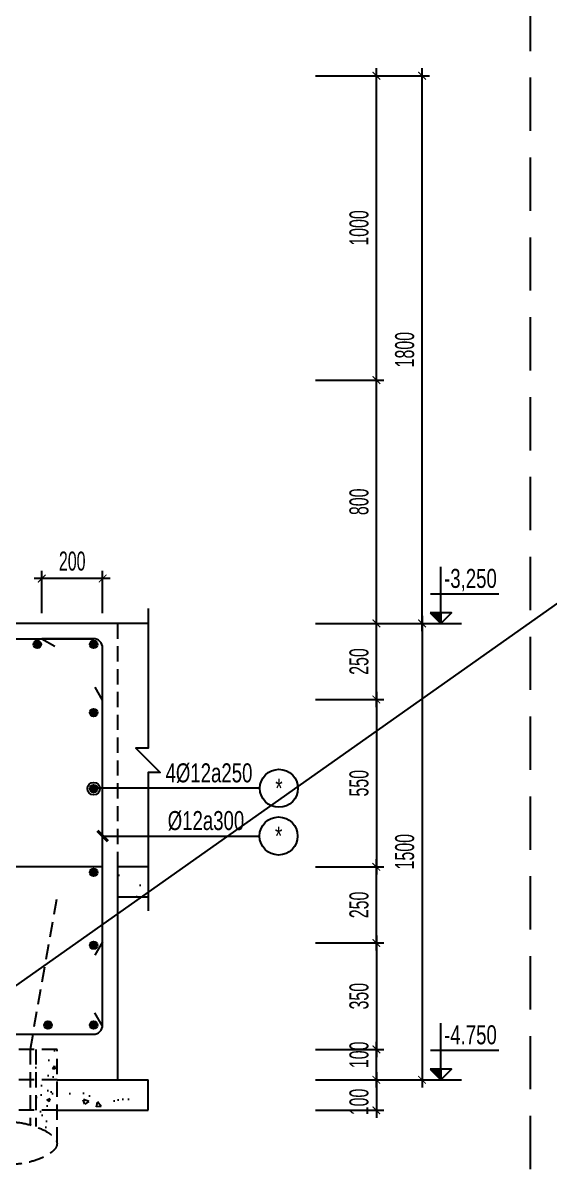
# Model space of a CAD drawing. Header units: metres. Extents: x 71 to 322128, y -14 to 304634.
# Drawn here: x 286263 to 287993, y 294111 to 297901 of the extents above; entities that cross this region are included whole.
import ezdxf
from ezdxf.enums import TextEntityAlignment as Align

# ---------------------------------------------------------------- set-up
doc = ezdxf.new("R2010")
doc.units = ezdxf.units.M
doc.header["$LTSCALE"] = 1000
doc.header["$MEASUREMENT"] = 0
doc.header["$PDMODE"] = 3
doc.linetypes.add('HIDDEN', pattern=[0.375, 0.25, -0.125])
doc.layers.get('0').update_dxf_attribs({"linetype": 'CONTINUOUS'})
doc.layers.get('Defpoints').update_dxf_attribs({"linetype": 'CONTINUOUS'})
for name, color, linetype in [('CDC.02.DIM', 1, 'CONTINUOUS'), ('CDC.03.BORDER', 3, 'CONTINUOUS'), ('CDC.04.HIDDEN', 8, 'HIDDEN'), ('CDC.05.STEEL', 4, 'CONTINUOUS'), ('CDC.06.TEXT', 2, 'CONTINUOUS'), ('CDC.10.HATCH', 9, 'CONTINUOUS'), ('CDC.11.NOTE', 8, 'CONTINUOUS'), ('CDC.14.STEELNUM', 9, 'CONTINUOUS')]:
    doc.layers.add(name, color=color, linetype=linetype)
doc.layers.add('KCS_Plotter', color=11, linetype='CONTINUOUS', plot=False)
doc.styles.add('ARIAL', font='arial.ttf', dxfattribs={"width": 0.6})
doc.dimstyles.new('25', dxfattribs={"dimscale": 25, "dimtxt": 2.5, "dimasz": 1, "dimexe": 1, "dimexo": 0, "dimgap": 1, "dimtad": 1, "dimdec": 0, "dimdsep": 46, "dimtxsty": 'ARIAL', "dimblk": 'ARCHTICK', "dimcen": 1, "dimdle": 1, "dimclrd": 1, "dimclre": 1, "dimclrt": 2, "dimadec": 0, "dimazin": 0, "dimtfac": 0.00072, "dimtdec": 0, "dimtix": 1, "dimtmove": 2, "dimatfit": 3, "dimldrblk": 'ARCHTICK', "dimfxl": 1, "dimtolj": 1, "dimarcsym": 0})
pattern_1 = [(50, (4324.85, -46742.48), (107.589027, -9.41282), [11.25, -123.75]), (355, (4324.85, -46742.48), (-20.8127, 112.82882), [9, -99]), (100.4514, (4333.82, -46743.27), (86.776407, 103.415931), [9.561028, -105.171317]), (46.1842, (4324.85, -46712.48), (160.086157, -24.827852), [16.875, -185.625]), (96.6356, (4338.19, -46714.55), (140.199406, 146.11768), [14.341543, -157.75695]), (351.1842, (4324.85, -46712.48), (140.19929, 146.11779), [13.5, -148.5]), (21, (4339.85, -46719.98), (89.536058, -60.392834), [11.25, -123.75]), (326, (4339.85, -46719.98), (36.4973, 108.772507), [9, -99]), (71.4514, (4347.31, -46725.02), (126.033394, 48.379575), [9.561028, -105.171317]), (37.5, (4324.85, -46742.484), (1.8239783, 49.934078), [0, -97.8, 0, -100.5, 0, -99.375]), (7.5, (4324.85, -46742.484), (39.4604306, 59.161757), [0, -57.3, 0, -95.55, 0, -37.875]), (327.5, (4291.4, -46742.484), (80.0733654, -3.3832308), [0, -37.5, 0, -117, 0, -155.25]), (317.5, (4276.4, -46742.484), (87.477925, 15.015747), [0, -48.75, 0, -77.7, 0, -110.25])]

# ---------------------------------------------------------------- blocks, each defined once
blk = doc.blocks.new('_ArchTick')
at = {"color": 0, "linetype": 'ByBlock', "const_width": 0.15}
blk.add_lwpolyline([(-0.5, -0.5), (0.5, 0.5)], dxfattribs=at)
blk = doc.blocks.new('*D53')
at = {"layer": 'CDC.02.DIM', "color": 1, "lineweight": -2, "transparency": 16777216}
for p, q in [((287423.1, 294852.2), (287423.1, 295152.2)), ((287223.1, 295127.2), (287448.1, 295127.2)), ((287223.1, 294877.2), (287448.1, 294877.2))]:
    blk.add_line(p, q, dxfattribs=at)
at = {"layer": 'Defpoints', "color": 0, "transparency": 16777216}
for p in [(287223.1, 295127.2), (287423.1, 295127.2), (287223.1, 294877.2)]:
    blk.add_point(p, dxfattribs=at)
at = {"layer": 'CDC.02.DIM', "color": 1, "lineweight": -2, "transparency": 16777216, "xscale": 25, "yscale": 25, "zscale": 25}
for p, rotation in [((287423.1, 295127.2), 90), ((287423.1, 294877.2), 270)]:
    blk.add_blockref('_ArchTick', p, dxfattribs=dict(at, rotation=rotation))
at = {"layer": 'CDC.02.DIM', "color": 2, "transparency": 16777216, "insert": (287366.2, 295002.2), "char_height": 62.5, "attachment_point": 5, "rotation": 90, "style": 'ARIAL'}
blk.add_mtext('\\A1;250', dxfattribs=at)
blk = doc.blocks.new('*D54')
at = {"layer": 'CDC.02.DIM', "color": 1, "lineweight": -2, "transparency": 16777216}
for p, q in [((287423.1, 295652.2), (287423.1, 295952.2)), ((287223.1, 295927.2), (287448.1, 295927.2)), ((287223.1, 295677.2), (287448.1, 295677.2))]:
    blk.add_line(p, q, dxfattribs=at)
at = {"layer": 'Defpoints', "color": 0, "transparency": 16777216}
for p in [(287223.1, 295927.2), (287423.1, 295927.2), (287223.1, 295677.2)]:
    blk.add_point(p, dxfattribs=at)
at = {"layer": 'CDC.02.DIM', "color": 1, "lineweight": -2, "transparency": 16777216, "xscale": 25, "yscale": 25, "zscale": 25}
for p, rotation in [((287423.1, 295927.2), 90), ((287423.1, 295677.2), 270)]:
    blk.add_blockref('_ArchTick', p, dxfattribs=dict(at, rotation=rotation))
at = {"layer": 'CDC.02.DIM', "color": 2, "transparency": 16777216, "insert": (287366.2, 295802.2), "char_height": 62.5, "attachment_point": 5, "rotation": 90, "style": 'ARIAL'}
blk.add_mtext('\\A1;250', dxfattribs=at)
blk = doc.blocks.new('*D55')
at = {"layer": 'CDC.02.DIM', "color": 1, "lineweight": -2, "transparency": 16777216}
for p, q in [((287573.1, 295952.2), (287573.1, 294402.2)), ((287223.1, 295927.2), (287598.1, 295927.2)), ((287223.1, 294427.2), (287598.1, 294427.2))]:
    blk.add_line(p, q, dxfattribs=at)
at = {"layer": 'Defpoints', "color": 0, "transparency": 16777216}
for p in [(287223.1, 295927.2), (287223.1, 294427.2), (287573.1, 294427.2)]:
    blk.add_point(p, dxfattribs=at)
at = {"layer": 'CDC.02.DIM', "color": 1, "lineweight": -2, "transparency": 16777216, "xscale": 25, "yscale": 25, "zscale": 25}
for p, rotation in [((287573.1, 295927.2), 90), ((287573.1, 294427.2), 270)]:
    blk.add_blockref('_ArchTick', p, dxfattribs=dict(at, rotation=rotation))
at = {"layer": 'CDC.02.DIM', "color": 2, "transparency": 16777216, "insert": (287516.2, 295177.2), "char_height": 62.5, "attachment_point": 5, "rotation": 90, "style": 'ARIAL'}
blk.add_mtext('\\A1;1500', dxfattribs=at)
blk = doc.blocks.new('*D56')
at = {"layer": 'CDC.02.DIM', "color": 1, "lineweight": -2, "transparency": 16777216}
for p, q in [((287223.1, 295677.2), (287448.1, 295677.2)), ((287423.1, 295702.2), (287423.1, 295102.2)), ((287223.1, 295127.2), (287448.1, 295127.2))]:
    blk.add_line(p, q, dxfattribs=at)
at = {"layer": 'Defpoints', "color": 0, "transparency": 16777216}
for p in [(287223.1, 295677.2), (287223.1, 295127.2), (287423.1, 295127.2)]:
    blk.add_point(p, dxfattribs=at)
at = {"layer": 'CDC.02.DIM', "color": 1, "lineweight": -2, "transparency": 16777216, "xscale": 25, "yscale": 25, "zscale": 25}
for p, rotation in [((287423.1, 295677.2), 90), ((287423.1, 295127.2), 270)]:
    blk.add_blockref('_ArchTick', p, dxfattribs=dict(at, rotation=rotation))
at = {"layer": 'CDC.02.DIM', "color": 2, "transparency": 16777216, "insert": (287366.2, 295402.2), "char_height": 62.5, "attachment_point": 5, "rotation": 90, "style": 'ARIAL'}
blk.add_mtext('\\A1;550', dxfattribs=at)
blk = doc.blocks.new('*D57')
at = {"layer": 'CDC.02.DIM', "color": 1, "lineweight": -2, "transparency": 16777216}
for p, q in [((287223.1, 294877.2), (287448.1, 294877.2)), ((287423.1, 294902.2), (287423.1, 294502.2)), ((287223.1, 294527.2), (287448.1, 294527.2))]:
    blk.add_line(p, q, dxfattribs=at)
at = {"layer": 'Defpoints', "color": 0, "transparency": 16777216}
for p in [(287223.1, 294877.2), (287223.1, 294527.2), (287423.1, 294527.2)]:
    blk.add_point(p, dxfattribs=at)
at = {"layer": 'CDC.02.DIM', "color": 1, "lineweight": -2, "transparency": 16777216, "xscale": 25, "yscale": 25, "zscale": 25}
for p, rotation in [((287423.1, 294877.2), 90), ((287423.1, 294527.2), 270)]:
    blk.add_blockref('_ArchTick', p, dxfattribs=dict(at, rotation=rotation))
at = {"layer": 'CDC.02.DIM', "color": 2, "transparency": 16777216, "insert": (287366.2, 294702.2), "char_height": 62.5, "attachment_point": 5, "rotation": 90, "style": 'ARIAL'}
blk.add_mtext('\\A1;350', dxfattribs=at)
blk = doc.blocks.new('*D58')
at = {"layer": 'CDC.02.DIM', "color": 1, "lineweight": -2, "transparency": 16777216}
for p, q in [((286324, 295961.1), (286324, 296100)), ((286524, 295961.1), (286524, 296100)), ((286549, 296075), (286299, 296075))]:
    blk.add_line(p, q, dxfattribs=at)
at = {"layer": 'Defpoints', "color": 0, "transparency": 16777216}
for p in [(286324, 296075), (286324, 295961.1), (286524, 295961.1)]:
    blk.add_point(p, dxfattribs=at)
at = {"layer": 'CDC.02.DIM', "color": 1, "lineweight": -2, "transparency": 16777216, "xscale": 25, "yscale": 25, "zscale": 25, "rotation": 180}
blk.add_blockref('_ArchTick', (286324, 296075), dxfattribs=at)
at = {"layer": 'CDC.02.DIM', "color": 1, "lineweight": -2, "transparency": 16777216, "xscale": 25, "yscale": 25, "zscale": 25}
blk.add_blockref('_ArchTick', (286524, 296075), dxfattribs=at)
at = {"layer": 'CDC.02.DIM', "color": 2, "transparency": 16777216, "insert": (286424, 296131.9), "char_height": 62.5, "attachment_point": 5, "style": 'ARIAL'}
blk.add_mtext('\\A1;200', dxfattribs=at)
blk = doc.blocks.new('*D60')
at = {"layer": 'CDC.02.DIM', "color": 1, "lineweight": -2, "transparency": 16777216}
for p, q in [((287223.1, 294427.2), (287448.1, 294427.2)), ((287423.1, 294452.2), (287423.1, 294302.2)), ((287223.1, 294327.2), (287448.1, 294327.2))]:
    blk.add_line(p, q, dxfattribs=at)
at = {"layer": 'Defpoints', "color": 0, "transparency": 16777216}
for p in [(287223.1, 294427.2), (287223.1, 294327.2), (287423.1, 294327.2)]:
    blk.add_point(p, dxfattribs=at)
at = {"layer": 'CDC.02.DIM', "color": 1, "lineweight": -2, "transparency": 16777216, "xscale": 25, "yscale": 25, "zscale": 25}
for p, rotation in [((287423.1, 294427.2), 90), ((287423.1, 294327.2), 270)]:
    blk.add_blockref('_ArchTick', p, dxfattribs=dict(at, rotation=rotation))
at = {"layer": 'CDC.02.DIM', "color": 2, "transparency": 16777216, "insert": (287366.2, 294354.5), "char_height": 62.5, "attachment_point": 5, "rotation": 90, "style": 'ARIAL'}
blk.add_mtext('\\A1;100', dxfattribs=at)
blk = doc.blocks.new('*D61')
at = {"layer": 'CDC.02.DIM', "color": 1, "lineweight": -2, "transparency": 16777216}
for p, q in [((287423.1, 294402.2), (287423.1, 294552.2)), ((287223.1, 294527.2), (287448.1, 294527.2)), ((287223.1, 294427.2), (287448.1, 294427.2))]:
    blk.add_line(p, q, dxfattribs=at)
at = {"layer": 'Defpoints', "color": 0, "transparency": 16777216}
for p in [(287223.1, 294527.2), (287423.1, 294527.2), (287223.1, 294427.2)]:
    blk.add_point(p, dxfattribs=at)
at = {"layer": 'CDC.02.DIM', "color": 1, "lineweight": -2, "transparency": 16777216, "xscale": 25, "yscale": 25, "zscale": 25}
for p, rotation in [((287423.1, 294527.2), 90), ((287423.1, 294427.2), 270)]:
    blk.add_blockref('_ArchTick', p, dxfattribs=dict(at, rotation=rotation))
at = {"layer": 'CDC.02.DIM', "color": 2, "transparency": 16777216, "insert": (287366.2, 294509.4), "char_height": 62.5, "attachment_point": 5, "rotation": 90, "style": 'ARIAL'}
blk.add_mtext('\\A1;100', dxfattribs=at)
blk = doc.blocks.new('*D337')
at = {"layer": 'CDC.02.DIM', "color": 1, "lineweight": -2, "transparency": 16777216}
for p, q in [((287423.1, 295902.2), (287423.1, 296752.2)), ((287223.1, 296727.2), (287448.1, 296727.2)), ((287223.1, 295927.2), (287448.1, 295927.2))]:
    blk.add_line(p, q, dxfattribs=at)
at = {"layer": 'Defpoints', "color": 0, "transparency": 16777216}
for p in [(287223.1, 296727.2), (287423.1, 296727.2), (287223.1, 295927.2)]:
    blk.add_point(p, dxfattribs=at)
at = {"layer": 'CDC.02.DIM', "color": 1, "lineweight": -2, "transparency": 16777216, "xscale": 25, "yscale": 25, "zscale": 25}
for p, rotation in [((287423.1, 296727.2), 90), ((287423.1, 295927.2), 270)]:
    blk.add_blockref('_ArchTick', p, dxfattribs=dict(at, rotation=rotation))
at = {"layer": 'CDC.02.DIM', "color": 2, "transparency": 16777216, "insert": (287366.2, 296327.2), "char_height": 62.5, "attachment_point": 5, "rotation": 90, "style": 'ARIAL'}
blk.add_mtext('\\A1;800', dxfattribs=at)
blk = doc.blocks.new('*D338')
at = {"layer": 'CDC.02.DIM', "color": 1, "lineweight": -2, "transparency": 16777216}
for p, q in [((287223.1, 297727.2), (287448.1, 297727.2)), ((287423.1, 296702.2), (287423.1, 297752.2)), ((287223.1, 296727.2), (287448.1, 296727.2))]:
    blk.add_line(p, q, dxfattribs=at)
at = {"layer": 'Defpoints', "color": 0, "transparency": 16777216}
for p in [(287223.1, 297727.2), (287423.1, 297727.2), (287223.1, 296727.2)]:
    blk.add_point(p, dxfattribs=at)
at = {"layer": 'CDC.02.DIM', "color": 1, "lineweight": -2, "transparency": 16777216, "xscale": 25, "yscale": 25, "zscale": 25}
for p, rotation in [((287423.1, 297727.2), 90), ((287423.1, 296727.2), 270)]:
    blk.add_blockref('_ArchTick', p, dxfattribs=dict(at, rotation=rotation))
at = {"layer": 'CDC.02.DIM', "color": 2, "transparency": 16777216, "insert": (287366.2, 297227.2), "char_height": 62.5, "attachment_point": 5, "rotation": 90, "style": 'ARIAL'}
blk.add_mtext('\\A1;1000', dxfattribs=at)
blk = doc.blocks.new('*D339')
at = {"layer": 'CDC.02.DIM', "color": 1, "lineweight": -2, "transparency": 16777216}
for p, q in [((287223.1, 297727.2), (287598.1, 297727.2)), ((287573.1, 295902.2), (287573.1, 297752.2)), ((287223.1, 295927.2), (287598.1, 295927.2))]:
    blk.add_line(p, q, dxfattribs=at)
at = {"layer": 'Defpoints', "color": 0, "transparency": 16777216}
for p in [(287223.1, 297727.2), (287573.1, 297727.2), (287223.1, 295927.2)]:
    blk.add_point(p, dxfattribs=at)
at = {"layer": 'CDC.02.DIM', "color": 1, "lineweight": -2, "transparency": 16777216, "xscale": 25, "yscale": 25, "zscale": 25}
for p, rotation in [((287573.1, 297727.2), 90), ((287573.1, 295927.2), 270)]:
    blk.add_blockref('_ArchTick', p, dxfattribs=dict(at, rotation=rotation))
at = {"layer": 'CDC.02.DIM', "color": 2, "transparency": 16777216, "insert": (287516.2, 296827.2), "char_height": 62.5, "attachment_point": 5, "rotation": 90, "style": 'ARIAL'}
blk.add_mtext('\\A1;1800', dxfattribs=at)

msp = doc.modelspace()

# ---------------------------------------------------------------- hatches: boundary and pattern name
at = {"layer": 'CDC.04.HIDDEN', "ltscale": 0.2}
h = msp.add_hatch(dxfattribs=at)
h.set_pattern_fill('AR-CONC', color=256, scale=15, style=0)
h.set_pattern_definition(pattern_1)
h.paths.add_polyline_path([(286304, 294427.2), (286374, 294427.2), (286374, 294527.2), (286304, 294527.2)])
h = msp.add_hatch(dxfattribs=at)
h.set_pattern_fill('AR-CONC', color=256, scale=15, style=0)
h.set_pattern_definition(pattern_1)
edge = h.paths.add_edge_path()
edge.add_spline(control_points=[(286304, 294273.5), (286342.6, 294259.9), (286373.1, 294239.1), (286374, 294218.4)], knot_values=[562.153617, 562.153617, 562.153617, 562.153617, 661.391069, 661.391069, 661.391069, 661.391069], degree=3, periodic=0)
edge.add_line((286374, 294218.4), (286374, 294327.2))
edge.add_line((286374, 294327.2), (286304, 294327.2))
edge.add_line((286304, 294327.2), (286304, 294273.5))
at = {"layer": 'CDC.10.HATCH'}
h = msp.add_hatch(dxfattribs=at)
h.set_pattern_fill('AR-CONC', color=256, scale=25, style=0)
h.set_pattern_definition([(130, (1377964.84, -203398.18), (-179.315046, -15.688034), [18.75, -206.25]), (185, (1377964.84, -203398.18), (34.687833, 188.048033), [15, -165]), (79.5486, (1377949.9, -203399.49), (-144.627345, 172.359886), [15.935047, -175.285528]), (133.8158, (1377964.84, -203348.18), (-266.810262, -41.379754), [28.125, -309.375]), (83.3644, (1377942.6, -203351.63), (-233.665676, 243.52947), [23.90257, -262.92825]), (188.8158, (1377964.84, -203348.18), (-233.665486, 243.52965), [22.5, -247.5]), (159, (1377939.84, -203360.68), (-149.226763, -100.654723), [18.75, -206.25]), (214, (1377939.84, -203360.68), (-60.828833, 181.28751), [15, -165]), (108.5486, (1377927.4, -203369.07), (-210.055657, 80.632624), [15.935047, -175.285528]), (142.5, (1377964.84, -203398.18), (-3.039964, 83.2234635), [0, -163, 0, -167.5, 0, -165.625]), (172.5, (1377964.84, -203398.18), (-65.7673844, 98.602928), [0, -95.5, 0, -159.25, 0, -63.125]), (212.5, (1378020.59, -203398.18), (-133.455609, -5.638718), [0, -62.5, 0, -195, 0, -258.75]), (222.5, (1378045.59, -203398.18), (-145.796542, 25.026246), [0, -81.25, 0, -129.5, 0, -183.75])])
h.paths.add_polyline_path([(286673.4, 295127.2), (286673.4, 295027.2), (286574, 295027.2), (286574, 295127.2)])
h = msp.add_hatch(dxfattribs=at)
h.set_pattern_fill('AR-CONC', color=256, scale=15, style=0)
h.set_pattern_definition(pattern_1)
h.paths.add_polyline_path([(286304, 294327.2), (286374, 294327.2), (286374, 294427.2), (286304, 294427.2)])
h = msp.add_hatch(dxfattribs=at)
h.set_pattern_fill('AR-CONC', color=256, scale=25, style=0)
h.set_pattern_definition([(130, (567464.21, -81079.05), (-179.315046, -15.688034), [18.75, -206.25]), (185, (567464.21, -81079.05), (34.68783, 188.04803), [15, -165]), (79.5486, (567449.27, -81080.36), (-144.627345, 172.359886), [15.93505, -175.28553]), (133.8158, (567464.21, -81029.05), (-266.81026, -41.37975), [28.125, -309.375]), (83.3644, (567441.98, -81032.5), (-233.66568, 243.52947), [23.90257, -262.92825]), (188.8158, (567464.2, -81029.05), (-233.66549, 243.52965), [22.5, -247.5]), (159, (567439.21, -81041.55), (-149.226763, -100.654723), [18.75, -206.25]), (214, (567439.21, -81041.55), (-60.82883, 181.28751), [15, -165]), (108.5486, (567426.78, -81049.94), (-210.05566, 80.632624), [15.93505, -175.28553]), (142.5, (567464.213, -81079.05), (-3.039964, 83.2234635), [0, -163, 0, -167.5, 0, -165.625]), (172.5, (567464.21, -81079.05), (-65.767384, 98.602928), [0, -95.5, 0, -159.25, 0, -63.125]), (212.5, (567519.963, -81079.05), (-133.455609, -5.638718), [0, -62.5, 0, -195, 0, -258.75]), (222.5, (567544.96, -81079.05), (-145.796542, 25.026246), [0, -81.25, 0, -129.5, 0, -183.75])])
h.paths.add_polyline_path([(286624, 294427.2), (286624, 294327.2), (286374, 294327.2), (286374, 294427.2)])
at = {"layer": 'CDC.11.NOTE'}
for points in [[(287635.3, 295962.2), (287600.3, 295962.2), (287635.3, 295927.2)], [(287635.3, 294462.2), (287600.3, 294462.2), (287635.3, 294427.2)]]:
    msp.add_hatch(color=256, dxfattribs=at).paths.add_polyline_path(points)

# ---------------------------------------------------------------- linework, layer by layer
at = {"layer": 'CDC.03.BORDER'}
for p, q in [((286673.4, 295927.2), (285474, 295927.2)), ((286574, 294427.2), (286574, 295127.2)), ((286673.4, 295127.2), (286574, 295127.2))]:
    msp.add_line(p, q, dxfattribs=at)
at = {"layer": 'CDC.04.HIDDEN', "ltscale": 0.7}
msp.add_line((287928.1, 304283.7), (287928.1, 290133.7), dxfattribs=at)
at = {"layer": 'CDC.04.HIDDEN', "ltscale": 0.2}
for p, q in [((286574, 295127.2), (286574, 295927.2)), ((286374, 294527.2), (285774, 294527.2)), ((286304, 294527.2), (286304, 294273.5)), ((286374, 294221.4), (286374, 294527.2)), ((286374, 294427.2), (285774, 294427.2)), ((286374, 294327.2), (285774, 294327.2))]:
    msp.add_line(p, q, dxfattribs=at)
msp.add_lwpolyline([(286372.3, 295019.6), (286285.4, 294527.2), (286285.4, 294279.4)], dxfattribs=at)
msp.add_spline([(285774, 294221.4), (285886.6, 294150.9), (286074, 294219), (286206.7, 294288.7), (286374, 294216.5), (286223.8, 294149.4), (286074, 294219)], degree=3, dxfattribs=at)
at = {"layer": 'CDC.05.STEEL', "ltscale": 0.3}
for p, q in [((283854, 295877.2), (286494, 295877.2)), ((286324, 295877.2), (286367.3, 295852.2)), ((286524, 295674.8), (286499, 295718.1)), ((286524, 295127.2), (283824, 295127.2)), ((286523.8, 294880.5), (286498.8, 294837.2)), ((286523.8, 294603.8), (286498.8, 294647.1))]:
    msp.add_line(p, q, dxfattribs=at)
at = {"layer": 'CDC.05.STEEL', "const_width": 12.3}
for points in [[(286309.2, 295864.5, -1), (286309.2, 295852.2, -1)], [(286309.2, 295864.5, -1), (286309.2, 295852.2, -1)], [(286309.2, 295864.5, -1), (286309.2, 295852.2, -1)], [(286309.2, 295864.5, -1), (286309.2, 295852.2, -1)], [(286309.2, 295864.5, -1), (286309.2, 295852.2, -1)], [(286309.2, 295864.5, -1), (286309.2, 295852.2, -1)], [(286309.2, 295864.5, -1), (286309.2, 295852.2, -1)], [(286309.2, 295864.5, -1), (286309.2, 295852.2, -1)], [(286309.2, 295864.5, -1), (286309.2, 295852.2, -1)], [(286309.2, 295864.5, -1), (286309.2, 295852.2, -1)], [(286309.2, 295864.5, -1), (286309.2, 295852.2, -1)], [(286309.2, 295864.5, -1), (286309.2, 295852.2, -1)], [(286309.2, 295864.5, -1), (286309.2, 295852.2, -1)], [(286309.2, 295864.5, -1), (286309.2, 295852.2, -1)], [(286309.2, 295864.5, -1), (286309.2, 295852.2, -1)], [(286309.2, 295864.5, -1), (286309.2, 295852.2, -1)], [(286309.2, 295864.5, -1), (286309.2, 295852.2, -1)], [(286309.2, 295864.5, -1), (286309.2, 295852.2, -1)], [(286309.2, 295864.5, -1), (286309.2, 295852.2, -1)], [(286309.2, 295864.5, -1), (286309.2, 295852.2, -1)], [(286494.4, 295864.5, -1), (286494.4, 295852.2, -1)], [(286494.4, 295864.5, -1), (286494.4, 295852.2, -1)], [(286494.4, 295864.5, -1), (286494.4, 295852.2, -1)], [(286494.4, 295864.5, -1), (286494.4, 295852.2, -1)], [(286494.4, 295864.5, -1), (286494.4, 295852.2, -1)], [(286494.4, 295864.5, -1), (286494.4, 295852.2, -1)], [(286494.4, 295864.5, -1), (286494.4, 295852.2, -1)], [(286494.4, 295864.5, -1), (286494.4, 295852.2, -1)], [(286494.4, 295864.5, -1), (286494.4, 295852.2, -1)], [(286494.4, 295864.5, -1), (286494.4, 295852.2, -1)], [(286494.4, 295864.5, -1), (286494.4, 295852.2, -1)], [(286494.4, 295864.5, -1), (286494.4, 295852.2, -1)], [(286494.4, 295864.5, -1), (286494.4, 295852.2, -1)], [(286494.4, 295864.5, -1), (286494.4, 295852.2, -1)], [(286494.4, 295864.5, -1), (286494.4, 295852.2, -1)], [(286494.4, 295864.5, -1), (286494.4, 295852.2, -1)], [(286494.4, 295864.5, -1), (286494.4, 295852.2, -1)], [(286494.4, 295864.5, -1), (286494.4, 295852.2, -1)], [(286494.4, 295864.5, -1), (286494.4, 295852.2, -1)], [(286494.4, 295864.5, -1), (286494.4, 295852.2, -1)], [(286494.4, 295640.6, -1), (286494.4, 295628.3, -1)], [(286494.4, 295640.6, -1), (286494.4, 295628.3, -1)], [(286494.4, 295640.6, -1), (286494.4, 295628.3, -1)], [(286494.4, 295640.6, -1), (286494.4, 295628.3, -1)], [(286494.4, 295640.6, -1), (286494.4, 295628.3, -1)], [(286494.4, 295640.6, -1), (286494.4, 295628.3, -1)], [(286494.4, 295640.6, -1), (286494.4, 295628.3, -1)], [(286494.4, 295640.6, -1), (286494.4, 295628.3, -1)], [(286494.4, 295640.6, -1), (286494.4, 295628.3, -1)], [(286494.4, 295640.6, -1), (286494.4, 295628.3, -1)], [(286494.4, 295640.6, -1), (286494.4, 295628.3, -1)], [(286494.4, 295640.6, -1), (286494.4, 295628.3, -1)], [(286494.4, 295640.6, -1), (286494.4, 295628.3, -1)], [(286494.4, 295640.6, -1), (286494.4, 295628.3, -1)], [(286494.4, 295640.6, -1), (286494.4, 295628.3, -1)], [(286494.4, 295640.6, -1), (286494.4, 295628.3, -1)], [(286494.4, 295640.6, -1), (286494.4, 295628.3, -1)], [(286494.4, 295640.6, -1), (286494.4, 295628.3, -1)], [(286494.4, 295640.6, -1), (286494.4, 295628.3, -1)], [(286494.4, 295640.6, -1), (286494.4, 295628.3, -1)], [(286494.4, 295640.6, -1), (286494.4, 295628.3, -1)], [(286494.4, 295640.6, -1), (286494.4, 295628.3, -1)], [(286494.4, 295640.6, -1), (286494.4, 295628.3, -1)], [(286494.4, 295640.6, -1), (286494.4, 295628.3, -1)], [(286494.4, 295640.6, -1), (286494.4, 295628.3, -1)], [(286494.4, 295640.6, -1), (286494.4, 295628.3, -1)], [(286494.4, 295640.6, -1), (286494.4, 295628.3, -1)], [(286494.4, 295640.6, -1), (286494.4, 295628.3, -1)], [(286494.4, 295640.6, -1), (286494.4, 295628.3, -1)], [(286494.4, 295640.6, -1), (286494.4, 295628.3, -1)], [(286494.4, 295640.6, -1), (286494.4, 295628.3, -1)], [(286494.4, 295640.6, -1), (286494.4, 295628.3, -1)], [(286494.4, 295640.6, -1), (286494.4, 295628.3, -1)], [(286494.4, 295640.6, -1), (286494.4, 295628.3, -1)], [(286494.4, 295640.6, -1), (286494.4, 295628.3, -1)], [(286494.4, 295640.6, -1), (286494.4, 295628.3, -1)], [(286494.4, 295640.6, -1), (286494.4, 295628.3, -1)], [(286494.4, 295640.6, -1), (286494.4, 295628.3, -1)], [(286494.4, 295640.6, -1), (286494.4, 295628.3, -1)], [(286494.4, 295640.6, -1), (286494.4, 295628.3, -1)], [(286494.4, 295390.6, -1), (286494.4, 295378.3, -1)], [(286494.4, 295390.6, -1), (286494.4, 295378.3, -1)], [(286494.4, 295390.6, -1), (286494.4, 295378.3, -1)], [(286494.4, 295390.6, -1), (286494.4, 295378.3, -1)], [(286494.4, 295390.6, -1), (286494.4, 295378.3, -1)], [(286494.4, 295390.6, -1), (286494.4, 295378.3, -1)], [(286494.4, 295390.6, -1), (286494.4, 295378.3, -1)], [(286494.4, 295390.6, -1), (286494.4, 295378.3, -1)], [(286494.4, 295390.6, -1), (286494.4, 295378.3, -1)], [(286494.4, 295390.6, -1), (286494.4, 295378.3, -1)], [(286494.4, 295390.6, -1), (286494.4, 295378.3, -1)], [(286494.4, 295390.6, -1), (286494.4, 295378.3, -1)], [(286494.4, 295390.6, -1), (286494.4, 295378.3, -1)], [(286494.4, 295390.6, -1), (286494.4, 295378.3, -1)], [(286494.4, 295390.6, -1), (286494.4, 295378.3, -1)], [(286494.4, 295390.6, -1), (286494.4, 295378.3, -1)], [(286494.4, 295390.6, -1), (286494.4, 295378.3, -1)], [(286494.4, 295390.6, -1), (286494.4, 295378.3, -1)], [(286494.4, 295390.6, -1), (286494.4, 295378.3, -1)], [(286494.4, 295390.6, -1), (286494.4, 295378.3, -1)], [(286494.4, 295390.6, -1), (286494.4, 295378.3, -1)], [(286494.4, 295390.6, -1), (286494.4, 295378.3, -1)], [(286494.4, 295390.6, -1), (286494.4, 295378.3, -1)], [(286494.4, 295390.6, -1), (286494.4, 295378.3, -1)], [(286494.4, 295390.6, -1), (286494.4, 295378.3, -1)], [(286494.4, 295390.6, -1), (286494.4, 295378.3, -1)], [(286494.4, 295390.6, -1), (286494.4, 295378.3, -1)], [(286494.4, 295390.6, -1), (286494.4, 295378.3, -1)], [(286494.4, 295390.6, -1), (286494.4, 295378.3, -1)], [(286494.4, 295390.6, -1), (286494.4, 295378.3, -1)], [(286494.4, 295390.6, -1), (286494.4, 295378.3, -1)], [(286494.4, 295390.6, -1), (286494.4, 295378.3, -1)], [(286494.4, 295390.6, -1), (286494.4, 295378.3, -1)], [(286494.4, 295390.6, -1), (286494.4, 295378.3, -1)], [(286494.4, 295390.6, -1), (286494.4, 295378.3, -1)], [(286494.4, 295390.6, -1), (286494.4, 295378.3, -1)], [(286494.4, 295390.6, -1), (286494.4, 295378.3, -1)], [(286494.4, 295390.6, -1), (286494.4, 295378.3, -1)], [(286494.4, 295390.6, -1), (286494.4, 295378.3, -1)], [(286494.4, 295390.6, -1), (286494.4, 295378.3, -1)], [(286494.4, 295115.6, -1), (286494.4, 295103.3, -1)], [(286494.4, 295115.6, -1), (286494.4, 295103.3, -1)], [(286494.4, 295115.6, -1), (286494.4, 295103.3, -1)], [(286494.4, 295115.6, -1), (286494.4, 295103.3, -1)], [(286494.4, 295115.6, -1), (286494.4, 295103.3, -1)], [(286494.4, 295115.6, -1), (286494.4, 295103.3, -1)], [(286494.4, 295115.6, -1), (286494.4, 295103.3, -1)], [(286494.4, 295115.6, -1), (286494.4, 295103.3, -1)], [(286494.4, 295115.6, -1), (286494.4, 295103.3, -1)], [(286494.4, 295115.6, -1), (286494.4, 295103.3, -1)], [(286494.4, 295115.6, -1), (286494.4, 295103.3, -1)], [(286494.4, 295115.6, -1), (286494.4, 295103.3, -1)], [(286494.4, 295115.6, -1), (286494.4, 295103.3, -1)], [(286494.4, 295115.6, -1), (286494.4, 295103.3, -1)], [(286494.4, 295115.6, -1), (286494.4, 295103.3, -1)], [(286494.4, 295115.6, -1), (286494.4, 295103.3, -1)], [(286494.4, 295115.6, -1), (286494.4, 295103.3, -1)], [(286494.4, 295115.6, -1), (286494.4, 295103.3, -1)], [(286494.4, 295115.6, -1), (286494.4, 295103.3, -1)], [(286494.4, 295115.6, -1), (286494.4, 295103.3, -1)], [(286494.4, 295115.6, -1), (286494.4, 295103.3, -1)], [(286494.4, 295115.6, -1), (286494.4, 295103.3, -1)], [(286494.4, 295115.6, -1), (286494.4, 295103.3, -1)], [(286494.4, 295115.6, -1), (286494.4, 295103.3, -1)], [(286494.4, 295115.6, -1), (286494.4, 295103.3, -1)], [(286494.4, 295115.6, -1), (286494.4, 295103.3, -1)], [(286494.4, 295115.6, -1), (286494.4, 295103.3, -1)], [(286494.4, 295115.6, -1), (286494.4, 295103.3, -1)], [(286494.4, 295115.6, -1), (286494.4, 295103.3, -1)], [(286494.4, 295115.6, -1), (286494.4, 295103.3, -1)], [(286494.4, 295115.6, -1), (286494.4, 295103.3, -1)], [(286494.4, 295115.6, -1), (286494.4, 295103.3, -1)], [(286494.4, 295115.6, -1), (286494.4, 295103.3, -1)], [(286494.4, 295115.6, -1), (286494.4, 295103.3, -1)], [(286494.4, 295115.6, -1), (286494.4, 295103.3, -1)], [(286494.4, 295115.6, -1), (286494.4, 295103.3, -1)], [(286494.4, 295115.6, -1), (286494.4, 295103.3, -1)], [(286494.4, 295115.6, -1), (286494.4, 295103.3, -1)], [(286494.4, 295115.6, -1), (286494.4, 295103.3, -1)], [(286494.4, 295115.6, -1), (286494.4, 295103.3, -1)], [(286494.4, 294876.1, -1), (286494.4, 294863.7, -1)], [(286494.4, 294876.1, -1), (286494.4, 294863.7, -1)], [(286494.4, 294876.1, -1), (286494.4, 294863.7, -1)], [(286494.4, 294876.1, -1), (286494.4, 294863.7, -1)], [(286494.4, 294876.1, -1), (286494.4, 294863.7, -1)], [(286494.4, 294876.1, -1), (286494.4, 294863.7, -1)], [(286494.4, 294876.1, -1), (286494.4, 294863.7, -1)], [(286494.4, 294876.1, -1), (286494.4, 294863.7, -1)], [(286494.4, 294876.1, -1), (286494.4, 294863.7, -1)], [(286494.4, 294876.1, -1), (286494.4, 294863.7, -1)], [(286494.4, 294876.1, -1), (286494.4, 294863.7, -1)], [(286494.4, 294876.1, -1), (286494.4, 294863.7, -1)], [(286494.4, 294876.1, -1), (286494.4, 294863.7, -1)], [(286494.4, 294876.1, -1), (286494.4, 294863.7, -1)], [(286494.4, 294876.1, -1), (286494.4, 294863.7, -1)], [(286494.4, 294876.1, -1), (286494.4, 294863.7, -1)], [(286494.4, 294876.1, -1), (286494.4, 294863.7, -1)], [(286494.4, 294876.1, -1), (286494.4, 294863.7, -1)], [(286494.4, 294876.1, -1), (286494.4, 294863.7, -1)], [(286494.4, 294876.1, -1), (286494.4, 294863.7, -1)], [(286494.4, 294876.1, -1), (286494.4, 294863.7, -1)], [(286494.4, 294876.1, -1), (286494.4, 294863.7, -1)], [(286494.4, 294876.1, -1), (286494.4, 294863.7, -1)], [(286494.4, 294876.1, -1), (286494.4, 294863.7, -1)], [(286494.4, 294876.1, -1), (286494.4, 294863.7, -1)], [(286494.4, 294876.1, -1), (286494.4, 294863.7, -1)], [(286494.4, 294876.1, -1), (286494.4, 294863.7, -1)], [(286494.4, 294876.1, -1), (286494.4, 294863.7, -1)], [(286494.4, 294876.1, -1), (286494.4, 294863.7, -1)], [(286494.4, 294876.1, -1), (286494.4, 294863.7, -1)], [(286494.4, 294876.1, -1), (286494.4, 294863.7, -1)], [(286494.4, 294876.1, -1), (286494.4, 294863.7, -1)], [(286494.4, 294876.1, -1), (286494.4, 294863.7, -1)], [(286494.4, 294876.1, -1), (286494.4, 294863.7, -1)], [(286494.4, 294876.1, -1), (286494.4, 294863.7, -1)], [(286494.4, 294876.1, -1), (286494.4, 294863.7, -1)], [(286494.4, 294876.1, -1), (286494.4, 294863.7, -1)], [(286494.4, 294876.1, -1), (286494.4, 294863.7, -1)], [(286494.4, 294876.1, -1), (286494.4, 294863.7, -1)], [(286494.4, 294876.1, -1), (286494.4, 294863.7, -1)], [(286344.4, 294613.3, -1), (286344.4, 294601, -1)], [(286344.4, 294613.3, -1), (286344.4, 294601, -1)], [(286344.4, 294613.3, -1), (286344.4, 294601, -1)], [(286344.4, 294613.3, -1), (286344.4, 294601, -1)], [(286344.4, 294613.3, -1), (286344.4, 294601, -1)], [(286344.4, 294613.3, -1), (286344.4, 294601, -1)], [(286344.4, 294613.3, -1), (286344.4, 294601, -1)], [(286344.4, 294613.3, -1), (286344.4, 294601, -1)], [(286344.4, 294613.3, -1), (286344.4, 294601, -1)], [(286344.4, 294613.3, -1), (286344.4, 294601, -1)], [(286344.4, 294613.3, -1), (286344.4, 294601, -1)], [(286344.4, 294613.3, -1), (286344.4, 294601, -1)], [(286344.4, 294613.3, -1), (286344.4, 294601, -1)], [(286344.4, 294613.3, -1), (286344.4, 294601, -1)], [(286344.4, 294613.3, -1), (286344.4, 294601, -1)], [(286344.4, 294613.3, -1), (286344.4, 294601, -1)], [(286344.4, 294613.3, -1), (286344.4, 294601, -1)], [(286344.4, 294613.3, -1), (286344.4, 294601, -1)], [(286344.4, 294613.3, -1), (286344.4, 294601, -1)], [(286344.4, 294613.3, -1), (286344.4, 294601, -1)], [(286494.4, 294613.3, -1), (286494.4, 294601, -1)], [(286494.4, 294613.3, -1), (286494.4, 294601, -1)], [(286494.4, 294613.3, -1), (286494.4, 294601, -1)], [(286494.4, 294613.3, -1), (286494.4, 294601, -1)], [(286494.4, 294613.3, -1), (286494.4, 294601, -1)], [(286494.4, 294613.3, -1), (286494.4, 294601, -1)], [(286494.4, 294613.3, -1), (286494.4, 294601, -1)], [(286494.4, 294613.3, -1), (286494.4, 294601, -1)], [(286494.4, 294613.3, -1), (286494.4, 294601, -1)], [(286494.4, 294613.3, -1), (286494.4, 294601, -1)], [(286494.4, 294613.3, -1), (286494.4, 294601, -1)], [(286494.4, 294613.3, -1), (286494.4, 294601, -1)], [(286494.4, 294613.3, -1), (286494.4, 294601, -1)], [(286494.4, 294613.3, -1), (286494.4, 294601, -1)], [(286494.4, 294613.3, -1), (286494.4, 294601, -1)], [(286494.4, 294613.3, -1), (286494.4, 294601, -1)], [(286494.4, 294613.3, -1), (286494.4, 294601, -1)], [(286494.4, 294613.3, -1), (286494.4, 294601, -1)], [(286494.4, 294613.3, -1), (286494.4, 294601, -1)], [(286494.4, 294613.3, -1), (286494.4, 294601, -1)]]:
    msp.add_lwpolyline(points, format="xyb", close=True, dxfattribs=at)
at = {"layer": 'CDC.05.STEEL', "ltscale": 0.3}
for points in [[(286524, 294607.2), (286524, 295847.2, 0.414214), (286494, 295877.2), (286324, 295877.2)], [(283824, 294877.2), (283824, 294607.2, 0.414214), (283854, 294577.2), (286494, 294577.2, 0.414214), (286524, 294607.2), (286524, 294877.2)]]:
    msp.add_lwpolyline(points, format="xyb", dxfattribs=at)
at = {"layer": 'CDC.05.STEEL'}
for centre in [(286309.2, 295858.4), (286494.4, 295858.4), (286494.4, 295634.4), (286494.4, 295634.4), (286494.4, 295384.4), (286494.4, 295384.4), (286494.4, 295109.4), (286494.4, 295109.4), (286494.4, 294869.9), (286494.4, 294869.9), (286344.4, 294607.2), (286494.4, 294607.2)]:
    msp.add_circle(centre, 12.5, dxfattribs=at)
at = {"layer": 'CDC.11.NOTE'}
for p, q in [((287635.3, 295962.2), (287635.3, 296113.5)), ((287600.5, 296024.6), (287825.5, 296024.6)), ((287635.3, 295962.2), (287635.3, 295927.2)), ((287568.1, 295927.2), (287702.4, 295927.2)), ((287040.6, 295385.5), (286506.9, 295385.5)), ((286524, 295228.7), (287039.5, 295228.7)), ((286673.4, 295027.2), (286574, 295027.2)), ((287635.3, 294462.2), (287635.3, 294613.5)), ((287600.5, 294524.6), (287825.5, 294524.6)), ((287635.3, 294462.2), (287635.3, 294427.2)), ((286374, 294427.2), (286674, 294427.2)), ((286674, 294327.2), (286674, 294427.2)), ((287568.1, 294427.2), (287702.4, 294427.2)), ((286374, 294327.2), (286674, 294327.2))]:
    msp.add_line(p, q, dxfattribs=at)
for points in [[(286673.4, 295976.1), (286673.4, 295517.7), (286633.4, 295517.7), (286713.4, 295437.7), (286673.4, 295437.7), (286673.4, 294983.1)], [(287600.3, 295962.2), (287635.3, 295927.2), (287670.3, 295962.2), (287600.3, 295962.2)], [(287600.3, 294462.2), (287635.3, 294427.2), (287670.3, 294462.2), (287600.3, 294462.2)]]:
    msp.add_lwpolyline(points, dxfattribs=at)
at = {"layer": 'CDC.11.NOTE', "const_width": 10}
msp.add_lwpolyline([(286506.9, 295245.9), (286541.2, 295211.6)], dxfattribs=at)
at = {"layer": 'CDC.11.NOTE'}
msp.add_circle((286494.4, 295384.4), 20.6, dxfattribs=at)
at = {"layer": 'CDC.14.STEELNUM'}
for centre in [(287103.1, 295385.5), (287102, 295228.7)]:
    msp.add_circle(centre, 62.5, dxfattribs=at)
at = {"layer": 'KCS_Plotter'}
msp.add_line((279225.1, 289783.7), (300250.1, 304633.7), dxfattribs=at)

# ---------------------------------------------------------------- texts
at = {"layer": 'CDC.06.TEXT', "style": 'ARIAL', "width": 0.7}
for s, p in [('-3,250', (287732.1, 296075.4)), ('-4.750', (287732.1, 294575.4))]:
    msp.add_text(s, height=62.5, dxfattribs=at).set_placement(p, align=Align.MIDDLE_CENTER)
for s, p in [('4%%C12a250', (286873.2, 295436.3)), ('%%C12a300', (286863.3, 295279.5))]:
    msp.add_text(s, height=62.5, rotation=0, dxfattribs=at).set_placement(p, align=Align.MIDDLE_CENTER)
at = {"layer": 'CDC.14.STEELNUM', "style": 'ARIAL', "width": 0.7}
for p in [(287103.1, 295385.5), (287102, 295228.7)]:
    msp.add_text('*', height=62.5, rotation=0, dxfattribs=at).set_placement(p, align=Align.MIDDLE_CENTER)

# ---------------------------------------------------------------- dimensions: what is measured, and where the dimension line sits
at = {"layer": 'CDC.02.DIM', "color": 6}
for base, p1, p2, picture, middle in [((287423.1, 297727.2), (287223.1, 296727.2), (287223.1, 297727.2), '*D338', (287366.2, 297227.2)), ((287573.1, 297727.2), (287223.1, 295927.2), (287223.1, 297727.2), '*D339', (287516.2, 296827.2)), ((287423.1, 296727.2), (287223.1, 295927.2), (287223.1, 296727.2), '*D337', (287366.2, 296327.2))]:
    dim = msp.add_linear_dim(base=base, p1=p1, p2=p2, angle=90, dimstyle='25', dxfattribs=at)
    dim.commit()
    dim.dimension.update_dxf_attribs({"geometry": picture, "text_midpoint": middle})
at = {"layer": 'CDC.02.DIM'}
for base, p1, p2, angle, picture, middle in [((286324, 296075), (286524, 295961.1), (286324, 295961.1), 180, '*D58', (286424, 296131.9)), ((287423.1, 295927.2), (287223.1, 295677.2), (287223.1, 295927.2), 90, '*D54', (287366.2, 295802.2)), ((287573.1, 294427.2), (287223.1, 295927.2), (287223.1, 294427.2), 90, '*D55', (287516.2, 295177.2)), ((287423.1, 295127.2), (287223.1, 295677.2), (287223.1, 295127.2), 90, '*D56', (287366.2, 295402.2)), ((287423.1, 295127.2), (287223.1, 294877.2), (287223.1, 295127.2), 90, '*D53', (287366.2, 295002.2)), ((287423.1, 294527.2), (287223.1, 294877.2), (287223.1, 294527.2), 90, '*D57', (287366.2, 294702.2))]:
    dim = msp.add_linear_dim(base=base, p1=p1, p2=p2, angle=angle, dimstyle='25', dxfattribs=at)
    dim.commit()
    dim.dimension.update_dxf_attribs({"geometry": picture, "text_midpoint": middle})
for base, p2, picture, middle in [((287423.1, 294527.2), (287223.1, 294527.2), '*D61', (287366.2, 294509.4)), ((287423.1, 294327.2), (287223.1, 294327.2), '*D60', (287366.2, 294354.5))]:
    dim = msp.add_linear_dim(base=base, p1=(287223.1, 294427.2), p2=p2, angle=90, dimstyle='25', dxfattribs=at)
    dim.commit()
    dim.dimension.update_dxf_attribs({"geometry": picture, "text_midpoint": middle, "dimtype": 160})

doc.saveas('drawing.dxf')
